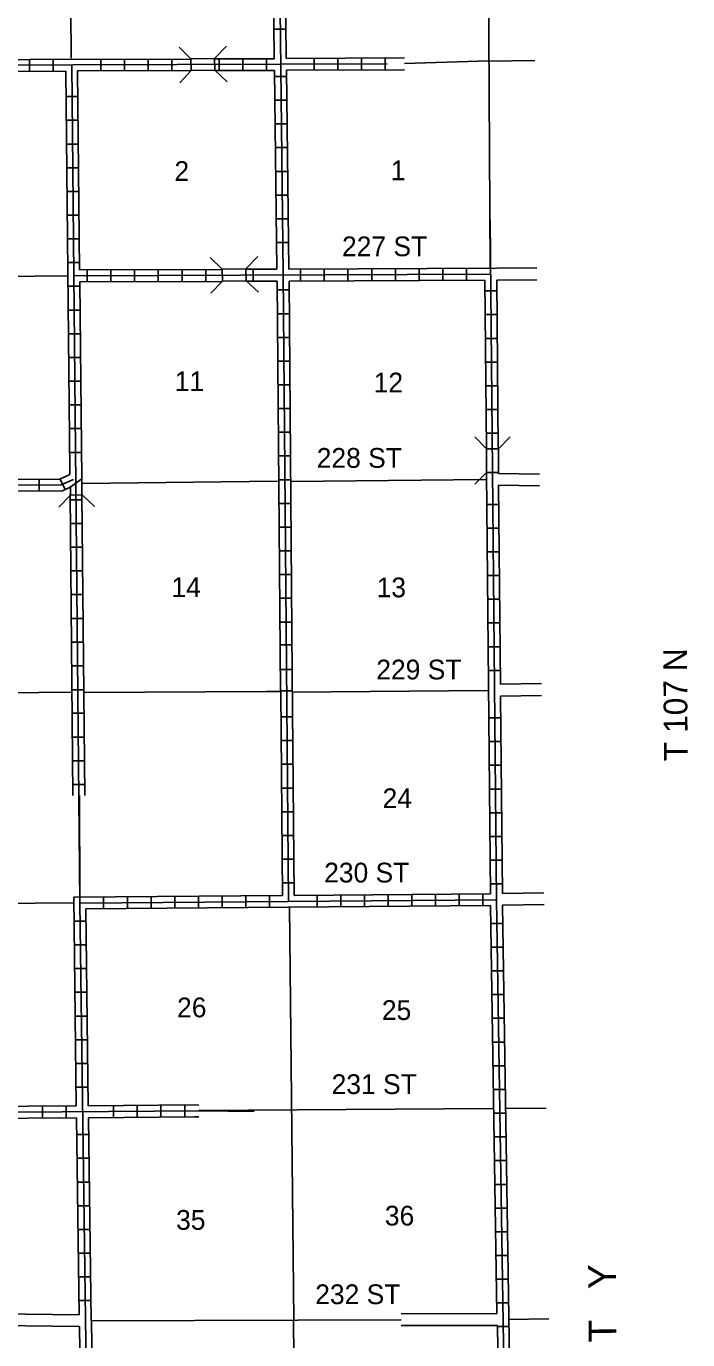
# Model space of a CAD drawing. Extents: x 1679424 to 2045023, y 15902075 to 16278097.
# Drawn here: x 1930583 to 1947323, y 15994062 to 16027288 of the extents above; entities that cross this region are included whole.
import ezdxf

# ---------------------------------------------------------------- set-up
doc = ezdxf.new("R2010")
doc.units = 0
for name, color, linetype in [('L10', 7, 'Continuous'), ('L11', 7, 'Continuous'), ('L13', 7, 'Continuous'), ('L14', 7, 'Continuous'), ('L18', 7, 'Continuous'), ('L2', 7, 'Continuous'), ('L30', 7, 'Continuous'), ('L55', 7, 'Continuous'), ('L8', 7, 'Continuous'), ('L9', 7, 'Continuous')]:
    doc.layers.add(name, color=color, linetype=linetype)

msp = doc.modelspace()

# ---------------------------------------------------------------- linework, layer by layer
at = {"layer": 'L10'}
for points in [[(1934833, 16000000), (1934948, 15999998)], [(1934832, 15999700), (1934948, 15999698)], [(1942491, 15994726), (1940069, 15994718)], [(1942508, 15994426), (1940070, 15994418)]]:
    msp.add_lwpolyline(points, dxfattribs=at)
at = {"layer": 'L11'}
for points in [[(1931933, 15994393), (1929200, 15994427)], [(1931925, 15994693), (1929201, 15994727)]]:
    msp.add_lwpolyline(points, dxfattribs=at)
at = {"layer": 'L13'}
for points in [[(1931683, 16031393), (1931717, 16026485)], [(1940157, 16026346), (1942291, 16026410)], [(1927501, 16020935), (1931608, 16020976)], [(1931992, 16015726), (1936941, 16015785)], [(1937275, 16015776), (1942225, 16015826)], [(1926775, 16010393), (1931717, 16010443)], [(1932042, 16010434), (1936664, 16010458)], [(1936664, 16010458), (1937024, 16010459)], [(1937308, 16010443), (1942266, 16010484)], [(1931927, 16007832), (1931941, 16005258)], [(1926833, 16005068), (1931800, 16005118)], [(1937241, 16005009), (1937351, 15994559)], [(1934948, 15999858), (1942408, 15999909)], [(1940069, 15994568), (1932231, 15994543)], [(1937348, 15994559), (1937400, 15989051)]]:
    msp.add_lwpolyline(points, dxfattribs=at)
at = {"layer": 'L18'}
for p, q in [((1934750, 16026468), (1934450, 16026760)), ((1935350, 16026476), (1935650, 16026785)), ((1934750, 16026468), (1935350, 16026476)), ((1934750, 16026468), (1934758, 16026168)), ((1935350, 16026476), (1935358, 16026176)), ((1934758, 16026168), (1934466, 16025860)), ((1934758, 16026168), (1935358, 16026176)), ((1935358, 16026176), (1935666, 16025885)), ((1935541, 16021143), (1935241, 16021435)), ((1936141, 16021151), (1936441, 16021460)), ((1935541, 16021143), (1936141, 16021151)), ((1935541, 16021143), (1935550, 16020843)), ((1936141, 16021151), (1936150, 16020851)), ((1935550, 16020843), (1935258, 16020535)), ((1935550, 16020843), (1936150, 16020851)), ((1936150, 16020851), (1936458, 16020560)), ((1942233, 16016601), (1941933, 16016901)), ((1942533, 16016601), (1942833, 16016901)), ((1942533, 16016601), (1942233, 16016601)), ((1942233, 16016601), (1942233, 16016001)), ((1942533, 16016601), (1942533, 16015976)), ((1942233, 16016001), (1941933, 16015701)), ((1942533, 16016001), (1942233, 16016001)), ((1931992, 16015451), (1931992, 16015843)), ((1931700, 16015426), (1931408, 16015126)), ((1931700, 16015426), (1931700, 16015618)), ((1931700, 16015426), (1932000, 16015435)), ((1932000, 16015435), (1932308, 16015143))]:
    msp.add_line(p, q, dxfattribs=at)
at = {"layer": 'L2'}
msp.add_lwpolyline([(1942266, 16031535), (1942321, 16021167)], dxfattribs=at)
at = {"layer": 'L55'}
for points in [[(1942290, 16026408), (1943456, 16026426)], [(1942483, 16021168), (1943508, 16021176)], [(1942491, 16020868), (1943508, 16020876)], [(1942533, 16015976), (1943575, 16015960)], [(1942533, 16015676), (1943575, 16015660)], [(1942583, 16010643), (1943625, 16010659)], [(1942583, 16010343), (1943625, 16010359)], [(1942633, 16005351), (1943683, 16005368)], [(1942633, 16005051), (1943691, 16005068)], [(1942716, 15999909), (1943741, 15999918)], [(1942791, 15994576), (1943808, 15994593)]]:
    msp.add_lwpolyline(points, dxfattribs=at)
at = {"layer": 'L8'}
for p, q in [((1936866, 16027218), (1937166, 16027218)), ((1930667, 16026160), (1930667, 16026460)), ((1931267, 16026160), (1931267, 16026460)), ((1932467, 16026160), (1932467, 16026460)), ((1933067, 16026160), (1933067, 16026460)), ((1933667, 16026168), (1933667, 16026468)), ((1934266, 16026168), (1934266, 16026468)), ((1935466, 16026168), (1935466, 16026468)), ((1936066, 16026176), (1936066, 16026476)), ((1936666, 16026176), (1936666, 16026476)), ((1937866, 16026176), (1937866, 16026476)), ((1938466, 16026185), (1938466, 16026485)), ((1939066, 16026185), (1939066, 16026485)), ((1939666, 16026185), (1939666, 16026485)), ((1936875, 16026018), (1937175, 16026018)), ((1931892, 16025510), (1931592, 16025510)), ((1936883, 16025418), (1937183, 16025418)), ((1931900, 16024910), (1931600, 16024910)), ((1936891, 16024818), (1937191, 16024818)), ((1931900, 16024310), (1931600, 16024310)), ((1936900, 16024218), (1937200, 16024218)), ((1931908, 16023710), (1931608, 16023710)), ((1936908, 16023618), (1937208, 16023618)), ((1931917, 16023110), (1931617, 16023110)), ((1936908, 16023018), (1937208, 16023018)), ((1931917, 16022510), (1931617, 16022510)), ((1936916, 16022418), (1937216, 16022418)), ((1931925, 16021910), (1931625, 16021910)), ((1936925, 16021818), (1937225, 16021818)), ((1931933, 16021310), (1931633, 16021310)), ((1932125, 16021126), (1932125, 16020826)), ((1932725, 16021126), (1932725, 16020826)), ((1933325, 16021135), (1933325, 16020835)), ((1933925, 16021135), (1933925, 16020835)), ((1934525, 16021135), (1934525, 16020835)), ((1935125, 16021143), (1935125, 16020843)), ((1936325, 16021143), (1936325, 16020843)), ((1937525, 16021151), (1937525, 16020851)), ((1938125, 16021151), (1938125, 16020851)), ((1938725, 16021151), (1938725, 16020851)), ((1939325, 16021160), (1939325, 16020860)), ((1939925, 16021160), (1939925, 16020860)), ((1940525, 16021160), (1940525, 16020860)), ((1941125, 16021160), (1941125, 16020860)), ((1941725, 16021168), (1941725, 16020868)), ((1931942, 16020710), (1931642, 16020710)), ((1936933, 16020618), (1937233, 16020618)), ((1942191, 16020593), (1942491, 16020593)), ((1931942, 16020110), (1931642, 16020110)), ((1936941, 16020018), (1937241, 16020018)), ((1942200, 16019993), (1942500, 16019993)), ((1931950, 16019510), (1931650, 16019510)), ((1936950, 16019418), (1937250, 16019418)), ((1942200, 16019393), (1942500, 16019393)), ((1931958, 16018910), (1931658, 16018910)), ((1936950, 16018818), (1937250, 16018818)), ((1942208, 16018793), (1942508, 16018793)), ((1931958, 16018310), (1931658, 16018310)), ((1936958, 16018218), (1937258, 16018218)), ((1942216, 16018193), (1942516, 16018193)), ((1931967, 16017710), (1931667, 16017710)), ((1936958, 16017618), (1937258, 16017618)), ((1942216, 16017593), (1942516, 16017593)), ((1931975, 16017110), (1931675, 16017110)), ((1936966, 16017018), (1937266, 16017018)), ((1942225, 16016993), (1942525, 16016993)), ((1931983, 16016510), (1931683, 16016510)), ((1936975, 16016418), (1937275, 16016418)), ((1930908, 16015535), (1930908, 16015835)), ((1931567, 16015568), (1931442, 16015835)), ((1936975, 16015818), (1937275, 16015818)), ((1931992, 16015310), (1931692, 16015310)), ((1936983, 16015218), (1937283, 16015218)), ((1942241, 16015193), (1942541, 16015193)), ((1932000, 16014710), (1931700, 16014710)), ((1936983, 16014618), (1937283, 16014618)), ((1942250, 16014593), (1942550, 16014593)), ((1932000, 16014110), (1931700, 16014110)), ((1936991, 16014018), (1937291, 16014018)), ((1942250, 16013993), (1942550, 16013993)), ((1932008, 16013510), (1931708, 16013510)), ((1937000, 16013418), (1937300, 16013418)), ((1942258, 16013393), (1942558, 16013393)), ((1932017, 16012910), (1931717, 16012910)), ((1937000, 16012818), (1937300, 16012818)), ((1942266, 16012793), (1942566, 16012793)), ((1932025, 16012310), (1931725, 16012310)), ((1937008, 16012218), (1937308, 16012218)), ((1942266, 16012193), (1942566, 16012193)), ((1932025, 16011710), (1931725, 16011710)), ((1936991, 16011643), (1937291, 16011643)), ((1942275, 16011593), (1942575, 16011593)), ((1932033, 16011109), (1931733, 16011109)), ((1937016, 16011018), (1937316, 16011018)), ((1942283, 16010993), (1942583, 16010993)), ((1932033, 16010502), (1931733, 16010502)), ((1937016, 16010477), (1937316, 16010477)), ((1932042, 16009909), (1931742, 16009909)), ((1937025, 16009818), (1937325, 16009818)), ((1942291, 16009793), (1942591, 16009793)), ((1932050, 16009309), (1931750, 16009309)), ((1937033, 16009218), (1937333, 16009218)), ((1942300, 16009193), (1942600, 16009193)), ((1932058, 16008709), (1931758, 16008709)), ((1937041, 16008618), (1937341, 16008618)), ((1942300, 16008593), (1942600, 16008593)), ((1932058, 16008109), (1931758, 16008109)), ((1937041, 16008018), (1937341, 16008018)), ((1942308, 16007993), (1942608, 16007993)), ((1937050, 16007418), (1937350, 16007418)), ((1942316, 16007393), (1942616, 16007393)), ((1937050, 16006818), (1937350, 16006818)), ((1942316, 16006793), (1942616, 16006793)), ((1937058, 16006218), (1937358, 16006218)), ((1942325, 16006193), (1942625, 16006193)), ((1937066, 16005618), (1937366, 16005618)), ((1942333, 16005593), (1942633, 16005593)), ((1932542, 16004968), (1932542, 16005268)), ((1933142, 16004968), (1933142, 16005268)), ((1933742, 16004976), (1933742, 16005276)), ((1934342, 16004976), (1934342, 16005276)), ((1934941, 16004984), (1934941, 16005284)), ((1935541, 16004984), (1935541, 16005284)), ((1936141, 16004993), (1936141, 16005293)), ((1936741, 16005001), (1936741, 16005301)), ((1937941, 16005009), (1937941, 16005309)), ((1938541, 16005009), (1938541, 16005309)), ((1939141, 16005018), (1939141, 16005318)), ((1939741, 16005018), (1939741, 16005318)), ((1940341, 16005026), (1940341, 16005326)), ((1940941, 16005034), (1940941, 16005334)), ((1941541, 16005034), (1941541, 16005334)), ((1942141, 16005043), (1942141, 16005343)), ((1932100, 16004651), (1931800, 16004651)), ((1942341, 16004593), (1942641, 16004593)), ((1932108, 16004051), (1931808, 16004051)), ((1942350, 16003993), (1942650, 16003993)), ((1932117, 16003451), (1931817, 16003451)), ((1942358, 16003393), (1942658, 16003393)), ((1932125, 16002851), (1931825, 16002851)), ((1942366, 16002793), (1942666, 16002793)), ((1932133, 16002251), (1931833, 16002251)), ((1942383, 16002193), (1942683, 16002193)), ((1932142, 16001651), (1931842, 16001651)), ((1942391, 16001593), (1942691, 16001593)), ((1932150, 16001051), (1931850, 16001051)), ((1942400, 16000993), (1942700, 16000993)), ((1932158, 16000451), (1931858, 16000451)), ((1942408, 16000393), (1942708, 16000393)), ((1930992, 15999676), (1930992, 15999976)), ((1931592, 15999676), (1931592, 15999976)), ((1932792, 15999684), (1932792, 15999984)), ((1933392, 15999693), (1933392, 15999993)), ((1933992, 15999693), (1933992, 15999993)), ((1934592, 15999701), (1934592, 16000001)), ((1942416, 15999793), (1942716, 15999793)), ((1932167, 15999251), (1931867, 15999251)), ((1942425, 15999193), (1942725, 15999193)), ((1932175, 15998651), (1931875, 15998651)), ((1942433, 15998593), (1942733, 15998593)), ((1932183, 15998051), (1931883, 15998051)), ((1942441, 15997993), (1942741, 15997993)), ((1932192, 15997451), (1931892, 15997451)), ((1942458, 15997393), (1942758, 15997393)), ((1932200, 15996851), (1931900, 15996851)), ((1942466, 15996793), (1942766, 15996793)), ((1932208, 15996251), (1931908, 15996251)), ((1942475, 15996193), (1942775, 15996193)), ((1932217, 15995651), (1931917, 15995651)), ((1942483, 15995593), (1942783, 15995593)), ((1932225, 15995051), (1931925, 15995051)), ((1942491, 15994993), (1942791, 15994993)), ((1942491, 15994393), (1942791, 15994393))]:
    msp.add_line(p, q, dxfattribs=at)
for points in [[(1936966, 16031418), (1937083, 16021035), (1937216, 16005168)], [(1937141, 16028293), (1937158, 16026476)], [(1936841, 16028276), (1936858, 16026468)], [(1926467, 16026293), (1937041, 16026326), (1939716, 16026335)], [(1926592, 16026443), (1934741, 16026460)], [(1931733, 16026310), (1931942, 16005109)], [(1935358, 16026468), (1936858, 16026468)], [(1937158, 16026476), (1940157, 16026486)], [(1926600, 16026143), (1931583, 16026151)], [(1931583, 16026151), (1931683, 16016051)], [(1931883, 16026160), (1934741, 16026168)], [(1931883, 16026160), (1931933, 16021126)], [(1935358, 16026168), (1936866, 16026168)], [(1936866, 16026168), (1936925, 16021143)], [(1937166, 16026176), (1940157, 16026186)], [(1937166, 16026176), (1937225, 16021143)], [(1942325, 16022393), (1942483, 16005193)], [(1931800, 16020976), (1942325, 16021018)], [(1931933, 16021126), (1935541, 16021135)], [(1936141, 16021143), (1936925, 16021143)], [(1937225, 16021143), (1942483, 16021168)], [(1931942, 16020826), (1935550, 16020835)], [(1931942, 16020826), (1931992, 16015843)], [(1936158, 16020843), (1936933, 16020843)], [(1936933, 16020843), (1937020, 16010459)], [(1937233, 16020843), (1942191, 16020868)], [(1937233, 16020843), (1937316, 16010909)], [(1942191, 16020868), (1942233, 16016601)], [(1942491, 16020868), (1942525, 16016610)], [(1931683, 16015951), (1931683, 16016051)], [(1915909, 16015593), (1931467, 16015685), (1931775, 16015826)], [(1926708, 16015801), (1931433, 16015835), (1931683, 16015951)], [(1931692, 16015626), (1931992, 16015843)], [(1942233, 16015993), (1942333, 16005343)], [(1942533, 16015676), (1942583, 16010643)], [(1926717, 16015501), (1931500, 16015535), (1931692, 16015626)], [(1931692, 16015451), (1931765, 16007831)], [(1931992, 16015443), (1932043, 16010434)], [(1937316, 16010909), (1937366, 16005301)], [(1932040, 16010434), (1932065, 16007833)], [(1937024, 16010459), (1937066, 16005301)], [(1942583, 16010343), (1942633, 16005351)], [(1931790, 16005257), (1937066, 16005301)], [(1931790, 16005257), (1931850, 15999976)], [(1931942, 16005109), (1942483, 16005193)], [(1931942, 16005109), (1932158, 15989051)], [(1932092, 16004959), (1942333, 16005043)], [(1937366, 16005301), (1942333, 16005343)], [(1942333, 16005043), (1942491, 15994726)], [(1942483, 16005193), (1942733, 15989159)], [(1942633, 16005051), (1942883, 15989159)], [(1932092, 16004959), (1932150, 15999976)], [(1926792, 15999793), (1935008, 15999851)], [(1926900, 15999943), (1931850, 15999976)], [(1932150, 15999976), (1934833, 16000000)], [(1926908, 15999643), (1931858, 15999676)], [(1931858, 15999676), (1931925, 15994693)], [(1932158, 15999676), (1934832, 15999700)], [(1932158, 15999676), (1932227, 15994543)], [(1932231, 15994543), (1932308, 15989051)], [(1942508, 15994426), (1942583, 15989159)], [(1931933, 15994393), (1932008, 15989051)]]:
    msp.add_lwpolyline(points, dxfattribs=at)
at = {"layer": 'L9'}
msp.add_lwpolyline([(1935008, 15999851), (1936350, 15999834)], dxfattribs=at)

# ---------------------------------------------------------------- texts
at = {"layer": 'L14'}
for s, p in [('2', (1934333, 16023376)), ('1', (1939808, 16023393)), ('11', (1934342, 16018060)), ('12', (1939375, 16018026)), ('14', (1934258, 16012851)), ('13', (1939450, 16012843)), ('24', (1939600, 16007509)), ('26', (1934400, 16002218)), ('25', (1939583, 16002151)), ('36', (1939658, 15996951)), ('35', (1934375, 15996843))]:
    msp.add_text(s, height=500, rotation=360, dxfattribs=at).set_placement(p)
at = {"layer": 'L30'}
for s, p in [('227 ST', (1938574, 16021471)), ('228 ST', (1937934, 16016119)), ('229 ST', (1939441, 16010766)), ('230 ST', (1938122, 16005629)), ('231 ST', (1938311, 16000277)), ('232 ST', (1937896, 15994962))]:
    msp.add_text(s, height=500, rotation=360, dxfattribs=at).set_placement(p)
at = {"layer": 'L55'}
for s, height, p in [('T 107 N', 600, (1947324, 16008701)), ('M   I    N   E   R       C   O   U   N   T   Y', 700.01, (1945625, 15979901))]:
    msp.add_text(s, height=height, rotation=90.4374, dxfattribs=at).set_placement(p)

doc.saveas('drawing.dxf')
